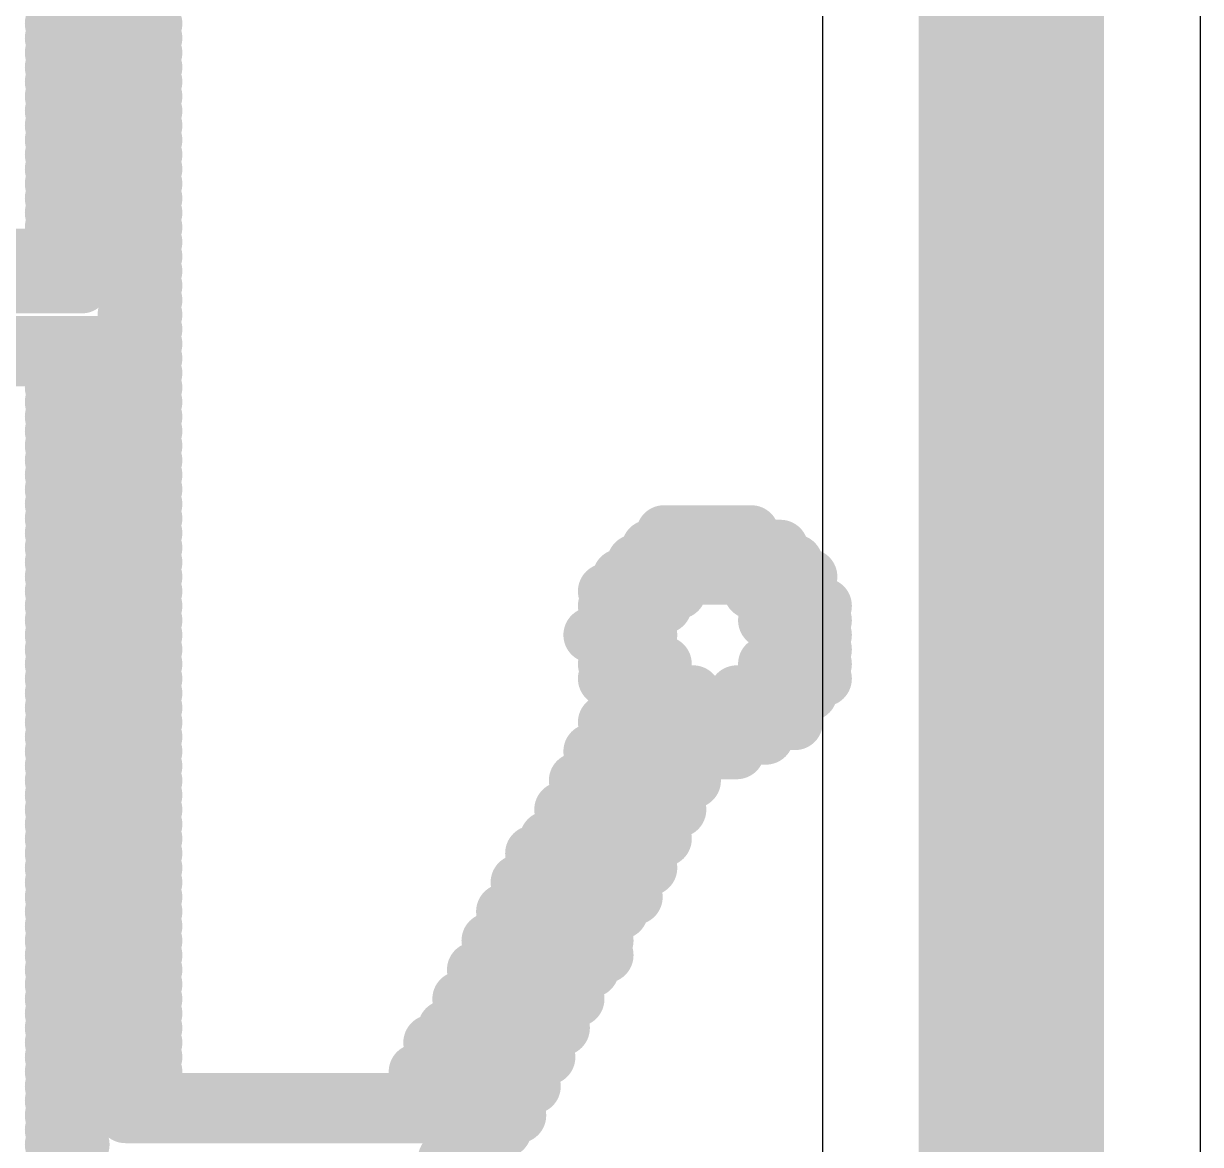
# Model space of a CAD drawing. Header units: inches. Extents: x -4.4 to 45.3, y -0.3 to 53.7.
# Drawn here: x 21.71 to 23.322, y 10.188 to 11.723 of the extents above; entities that cross this region are included whole.
import ezdxf

# ---------------------------------------------------------------- set-up
doc = ezdxf.new("R2010")
doc.units = ezdxf.units.IN
doc.layers.add('Bottom Overlay', color=54, linetype='Continuous')
doc.layers.add('Signal_2', color=76, linetype='Continuous')

msp = doc.modelspace()

# ---------------------------------------------------------------- linework, layer by layer
at = {"layer": 'Bottom Overlay', "const_width": 0.0762}
for points in [[(21.7498, 11.7429), (21.8096, 11.7429)], [(21.8495, 11.7429), (21.8893, 11.7429)], [(21.7498, 11.7229), (21.8096, 11.7229)], [(21.8495, 11.7229), (21.8893, 11.7229)], [(21.7498, 11.703), (21.8096, 11.703)], [(21.8495, 11.703), (21.8893, 11.703)], [(21.7498, 11.683), (21.8096, 11.683)], [(21.8495, 11.683), (21.8893, 11.683)], [(21.7498, 11.6631), (21.8096, 11.6631)], [(21.8495, 11.6631), (21.8893, 11.6631)], [(21.7498, 11.6432), (21.8096, 11.6432)], [(21.8495, 11.6432), (21.8893, 11.6432)], [(21.7498, 11.6232), (21.8096, 11.6232)], [(21.8495, 11.6232), (21.8893, 11.6232)], [(21.7498, 11.6033), (21.8096, 11.6033)], [(21.8495, 11.6033), (21.8893, 11.6033)], [(21.7498, 11.5833), (21.8096, 11.5833)], [(21.8495, 11.5833), (21.8893, 11.5833)], [(21.7498, 11.5634), (21.8096, 11.5634)], [(21.8495, 11.5634), (21.8893, 11.5634)], [(21.7498, 11.5435), (21.8096, 11.5435)], [(21.8495, 11.5435), (21.8893, 11.5435)], [(21.7498, 11.5235), (21.8096, 11.5235)], [(21.8495, 11.5235), (21.8893, 11.5235)], [(21.7498, 11.5036), (21.8096, 11.5036)], [(21.8495, 11.5036), (21.8893, 11.5036)], [(21.7498, 11.4836), (21.8096, 11.4836)], [(21.8495, 11.4836), (21.8893, 11.4836)], [(21.7498, 11.4637), (21.8096, 11.4637)], [(21.8495, 11.4637), (21.8893, 11.4637)], [(21.7498, 11.4438), (21.8096, 11.4438)], [(21.8495, 11.4438), (21.8893, 11.4438)], [(21.7498, 11.4238), (21.8096, 11.4238)], [(21.8495, 11.4238), (21.8893, 11.4238)], [(20.4537, 11.4039), (21.8096, 11.4039)], [(21.8495, 11.4039), (21.8893, 11.4039)], [(20.4537, 11.3839), (21.8096, 11.3839)], [(21.8495, 11.3839), (21.8893, 11.3839)], [(20.4537, 11.364), (21.7896, 11.364)], [(21.8495, 11.364), (21.8893, 11.364)], [(21.8495, 11.3441), (21.8893, 11.3441)], [(21.8495, 11.3241), (21.8893, 11.3241)], [(21.8495, 11.3042), (21.8893, 11.3042)], [(20.4537, 11.2842), (21.8096, 11.2842)], [(21.8495, 11.2842), (21.8893, 11.2842)], [(20.4537, 11.2643), (21.8096, 11.2643)], [(21.8495, 11.2643), (21.8893, 11.2643)], [(21.7498, 11.2444), (21.8096, 11.2444)], [(21.8495, 11.2444), (21.8893, 11.2444)], [(21.7498, 11.2244), (21.8096, 11.2244)], [(21.8495, 11.2244), (21.8893, 11.2244)], [(21.7498, 11.2045), (21.8096, 11.2045)], [(21.8495, 11.2045), (21.8893, 11.2045)], [(21.7498, 11.1845), (21.8096, 11.1845)], [(21.8495, 11.1845), (21.8893, 11.1845)], [(21.7498, 11.1646), (21.8096, 11.1646)], [(21.8495, 11.1646), (21.8893, 11.1646)], [(21.7498, 11.1447), (21.8096, 11.1447)], [(21.8495, 11.1447), (21.8893, 11.1447)], [(21.7498, 11.1247), (21.8096, 11.1247)], [(21.8495, 11.1247), (21.8893, 11.1247)], [(21.7498, 11.1048), (21.8096, 11.1048)], [(21.8495, 11.1048), (21.8893, 11.1048)], [(21.7498, 11.0848), (21.8096, 11.0848)], [(21.8495, 11.0848), (21.8893, 11.0848)], [(21.7498, 11.0649), (21.8096, 11.0649)], [(21.8495, 11.0649), (21.8893, 11.0649)], [(21.7498, 11.045), (21.8096, 11.045)], [(21.8495, 11.045), (21.8893, 11.045)], [(21.7498, 11.025), (21.8096, 11.025)], [(21.8495, 11.025), (21.8893, 11.025)], [(22.5873, 11.025), (22.7069, 11.025)], [(21.7498, 11.0051), (21.8096, 11.0051)], [(21.8495, 11.0051), (21.8893, 11.0051)], [(22.5673, 11.0051), (22.7468, 11.0051)], [(21.7498, 10.9851), (21.8096, 10.9851)], [(21.8495, 10.9851), (21.8893, 10.9851)], [(22.5474, 10.9851), (22.7667, 10.9851)], [(21.7498, 10.9652), (21.8096, 10.9652)], [(21.8495, 10.9652), (21.8893, 10.9652)], [(22.5274, 10.9652), (22.7867, 10.9652)], [(21.7498, 10.9453), (21.8096, 10.9453)], [(21.8495, 10.9453), (21.8893, 10.9453)], [(22.5075, 10.9453), (22.6072, 10.9453)], [(22.7069, 10.9453), (22.7867, 10.9453)], [(21.7498, 10.9253), (21.8096, 10.9253)], [(21.8495, 10.9253), (21.8893, 10.9253)], [(22.5075, 10.9253), (22.5873, 10.9253)], [(22.7268, 10.9253), (22.8066, 10.9253)], [(21.7498, 10.9054), (21.7896, 10.9054)], [(21.8495, 10.9054), (21.8893, 10.9054)], [(22.5075, 10.9054), (22.5673, 10.9054)], [(22.7268, 10.9054), (22.8066, 10.9054)], [(21.7498, 10.8854), (21.7896, 10.8854)], [(21.8495, 10.8854), (21.8893, 10.8854)], [(22.4876, 10.8854), (22.5673, 10.8854)], [(22.7468, 10.8854), (22.8066, 10.8854)], [(21.7498, 10.8655), (21.7896, 10.8655)], [(21.8495, 10.8655), (21.8893, 10.8655)], [(22.5075, 10.8655), (22.5673, 10.8655)], [(22.7468, 10.8655), (22.8066, 10.8655)], [(21.7498, 10.8456), (21.7896, 10.8456)], [(21.8495, 10.8456), (21.8893, 10.8456)], [(22.5075, 10.8456), (22.5873, 10.8456)], [(22.7268, 10.8456), (22.8066, 10.8456)], [(21.7498, 10.8256), (21.7896, 10.8256)], [(21.8495, 10.8256), (21.8893, 10.8256)], [(22.5075, 10.8256), (22.5873, 10.8256)], [(22.7268, 10.8256), (22.8066, 10.8256)], [(21.7498, 10.8057), (21.7896, 10.8057)], [(21.8495, 10.8057), (21.8893, 10.8057)], [(22.5274, 10.8057), (22.6271, 10.8057)], [(22.687, 10.8057), (22.7867, 10.8057)], [(21.7498, 10.7857), (21.7896, 10.7857)], [(21.8495, 10.7857), (21.8893, 10.7857)], [(22.5274, 10.7857), (22.7667, 10.7857)], [(21.7498, 10.7658), (21.7896, 10.7658)], [(21.8495, 10.7658), (21.8893, 10.7658)], [(22.5075, 10.7658), (22.7667, 10.7658)], [(21.7498, 10.7459), (21.7896, 10.7459)], [(21.8495, 10.7459), (21.8893, 10.7459)], [(22.5075, 10.7459), (22.5673, 10.7459)], [(22.5873, 10.7459), (22.7268, 10.7459)], [(21.7498, 10.7259), (21.7896, 10.7259)], [(21.8495, 10.7259), (21.8893, 10.7259)], [(22.4876, 10.7259), (22.5474, 10.7259)], [(22.5873, 10.7259), (22.687, 10.7259)], [(21.7498, 10.706), (21.7896, 10.706)], [(21.8495, 10.706), (21.8893, 10.706)], [(22.4876, 10.706), (22.5274, 10.706)], [(22.5873, 10.706), (22.6271, 10.706)], [(21.7498, 10.686), (21.7896, 10.686)], [(21.8495, 10.686), (21.8893, 10.686)], [(22.4676, 10.686), (22.5274, 10.686)], [(22.5673, 10.686), (22.6271, 10.686)], [(21.7498, 10.6661), (21.7896, 10.6661)], [(21.8495, 10.6661), (21.8893, 10.6661)], [(22.4676, 10.6661), (22.5075, 10.6661)], [(22.5673, 10.6661), (22.6072, 10.6661)], [(21.7498, 10.6462), (21.7896, 10.6462)], [(21.8495, 10.6462), (21.8893, 10.6462)], [(22.4477, 10.6462), (22.5075, 10.6462)], [(22.5474, 10.6462), (22.6072, 10.6462)], [(21.7498, 10.6262), (21.7896, 10.6262)], [(21.8495, 10.6262), (21.8893, 10.6262)], [(22.4477, 10.6262), (22.4876, 10.6262)], [(22.5274, 10.6262), (22.5873, 10.6262)], [(21.7498, 10.6063), (21.7896, 10.6063)], [(21.8495, 10.6063), (21.8893, 10.6063)], [(22.4277, 10.6063), (22.4876, 10.6063)], [(22.5274, 10.6063), (22.5873, 10.6063)], [(21.7498, 10.5863), (21.7896, 10.5863)], [(21.8495, 10.5863), (21.8893, 10.5863)], [(22.4078, 10.5863), (22.4676, 10.5863)], [(22.5274, 10.5863), (22.5673, 10.5863)], [(21.7498, 10.5664), (21.7896, 10.5664)], [(21.8495, 10.5664), (21.8893, 10.5664)], [(22.4078, 10.5664), (22.4676, 10.5664)], [(22.5075, 10.5664), (22.5673, 10.5664)], [(21.7498, 10.5465), (21.7896, 10.5465)], [(21.8495, 10.5465), (21.8893, 10.5465)], [(22.3879, 10.5465), (22.4477, 10.5465)], [(22.4876, 10.5465), (22.5474, 10.5465)], [(21.7498, 10.5265), (21.7896, 10.5265)], [(21.8495, 10.5265), (21.8893, 10.5265)], [(22.3879, 10.5265), (22.4277, 10.5265)], [(22.4876, 10.5265), (22.5474, 10.5265)], [(21.7498, 10.5066), (21.7896, 10.5066)], [(21.8495, 10.5066), (21.8893, 10.5066)], [(22.3679, 10.5066), (22.4277, 10.5066)], [(22.4676, 10.5066), (22.5274, 10.5066)], [(21.7498, 10.4866), (21.7896, 10.4866)], [(21.8495, 10.4866), (21.8893, 10.4866)], [(22.3679, 10.4866), (22.4277, 10.4866)], [(22.4676, 10.4866), (22.5075, 10.4866)], [(21.7498, 10.4667), (21.7896, 10.4667)], [(21.8495, 10.4667), (21.8893, 10.4667)], [(22.348, 10.4667), (22.4078, 10.4667)], [(22.4477, 10.4667), (22.5075, 10.4667)], [(21.7498, 10.4468), (21.7896, 10.4468)], [(21.8495, 10.4468), (21.8893, 10.4468)], [(22.348, 10.4468), (22.3879, 10.4468)], [(22.4477, 10.4468), (22.5075, 10.4468)], [(21.7498, 10.4268), (21.7896, 10.4268)], [(21.8495, 10.4268), (21.8893, 10.4268)], [(22.328, 10.4268), (22.3879, 10.4268)], [(22.4277, 10.4268), (22.4876, 10.4268)], [(21.7498, 10.4069), (21.7896, 10.4069)], [(21.8495, 10.4069), (21.8893, 10.4069)], [(22.328, 10.4069), (22.3679, 10.4069)], [(22.4277, 10.4069), (22.4676, 10.4069)], [(21.7498, 10.3869), (21.7896, 10.3869)], [(21.8495, 10.3869), (21.8893, 10.3869)], [(22.3081, 10.3869), (22.3679, 10.3869)], [(22.4078, 10.3869), (22.4676, 10.3869)], [(21.7498, 10.367), (21.7896, 10.367)], [(21.8495, 10.367), (21.8893, 10.367)], [(22.3081, 10.367), (22.348, 10.367)], [(22.4078, 10.367), (22.4477, 10.367)], [(21.7498, 10.3471), (21.7896, 10.3471)], [(21.8495, 10.3471), (21.8893, 10.3471)], [(22.2882, 10.3471), (22.348, 10.3471)], [(22.3879, 10.3471), (22.4477, 10.3471)], [(21.7498, 10.3271), (21.7896, 10.3271)], [(21.8495, 10.3271), (21.8893, 10.3271)], [(22.2682, 10.3271), (22.328, 10.3271)], [(22.3879, 10.3271), (22.4277, 10.3271)], [(21.7498, 10.3072), (21.7896, 10.3072)], [(21.8495, 10.3072), (21.8893, 10.3072)], [(22.2682, 10.3072), (22.328, 10.3072)], [(22.3679, 10.3072), (22.4277, 10.3072)], [(21.7498, 10.2872), (21.7896, 10.2872)], [(21.8495, 10.2872), (21.8893, 10.2872)], [(22.2483, 10.2872), (22.3081, 10.2872)], [(22.348, 10.2872), (22.4078, 10.2872)], [(21.7498, 10.2673), (21.7896, 10.2673)], [(21.8495, 10.2673), (21.8893, 10.2673)], [(22.2483, 10.2673), (22.3081, 10.2673)], [(22.348, 10.2673), (22.4078, 10.2673)], [(21.7498, 10.2474), (21.7896, 10.2474)], [(21.8495, 10.2474), (22.2882, 10.2474)], [(22.328, 10.2474), (22.3879, 10.2474)], [(21.7498, 10.2274), (21.7896, 10.2274)], [(21.8495, 10.2274), (22.2682, 10.2274)], [(22.328, 10.2274), (22.3879, 10.2274)], [(21.7498, 10.2075), (21.7896, 10.2075)], [(22.3081, 10.2075), (22.3679, 10.2075)], [(21.7498, 10.1875), (21.7896, 10.1875)], [(22.3081, 10.1875), (22.348, 10.1875)], [(21.7498, 10.1676), (21.7896, 10.1676)], [(22.2882, 10.1676), (22.348, 10.1676)]]:
    msp.add_lwpolyline(points, dxfattribs=at)
at = {"layer": 'Bottom Overlay', "const_width": 0.0381}
for points in [[(21.7307, 11.7429, 1), (21.7688, 11.7429, 1)], [(21.7905, 11.7429, 1), (21.8286, 11.7429, 1)], [(21.8304, 11.7429, 1), (21.8685, 11.7429, 1)], [(21.8703, 11.7429, 1), (21.9084, 11.7429, 1)], [(21.7307, 11.7229, 1), (21.7688, 11.7229, 1)], [(21.7905, 11.7229, 1), (21.8286, 11.7229, 1)], [(21.8304, 11.7229, 1), (21.8685, 11.7229, 1)], [(21.8703, 11.7229, 1), (21.9084, 11.7229, 1)], [(21.7307, 11.703, 1), (21.7688, 11.703, 1)], [(21.7905, 11.703, 1), (21.8286, 11.703, 1)], [(21.8304, 11.703, 1), (21.8685, 11.703, 1)], [(21.8703, 11.703, 1), (21.9084, 11.703, 1)], [(21.7307, 11.683, 1), (21.7688, 11.683, 1)], [(21.7905, 11.683, 1), (21.8286, 11.683, 1)], [(21.8304, 11.683, 1), (21.8685, 11.683, 1)], [(21.8703, 11.683, 1), (21.9084, 11.683, 1)], [(21.7307, 11.6631, 1), (21.7688, 11.6631, 1)], [(21.7905, 11.6631, 1), (21.8286, 11.6631, 1)], [(21.8304, 11.6631, 1), (21.8685, 11.6631, 1)], [(21.8703, 11.6631, 1), (21.9084, 11.6631, 1)], [(21.7307, 11.6432, 1), (21.7688, 11.6432, 1)], [(21.7905, 11.6432, 1), (21.8286, 11.6432, 1)], [(21.8304, 11.6432, 1), (21.8685, 11.6432, 1)], [(21.8703, 11.6432, 1), (21.9084, 11.6432, 1)], [(21.7307, 11.6232, 1), (21.7688, 11.6232, 1)], [(21.7905, 11.6232, 1), (21.8286, 11.6232, 1)], [(21.8304, 11.6232, 1), (21.8685, 11.6232, 1)], [(21.8703, 11.6232, 1), (21.9084, 11.6232, 1)], [(21.7307, 11.6033, 1), (21.7688, 11.6033, 1)], [(21.7905, 11.6033, 1), (21.8286, 11.6033, 1)], [(21.8304, 11.6033, 1), (21.8685, 11.6033, 1)], [(21.8703, 11.6033, 1), (21.9084, 11.6033, 1)], [(21.7307, 11.5833, 1), (21.7688, 11.5833, 1)], [(21.7905, 11.5833, 1), (21.8286, 11.5833, 1)], [(21.8304, 11.5833, 1), (21.8685, 11.5833, 1)], [(21.8703, 11.5833, 1), (21.9084, 11.5833, 1)], [(21.7307, 11.5634, 1), (21.7688, 11.5634, 1)], [(21.7905, 11.5634, 1), (21.8286, 11.5634, 1)], [(21.8304, 11.5634, 1), (21.8685, 11.5634, 1)], [(21.8703, 11.5634, 1), (21.9084, 11.5634, 1)], [(21.7307, 11.5435, 1), (21.7688, 11.5435, 1)], [(21.7905, 11.5435, 1), (21.8286, 11.5435, 1)], [(21.8304, 11.5435, 1), (21.8685, 11.5435, 1)], [(21.8703, 11.5435, 1), (21.9084, 11.5435, 1)], [(21.7307, 11.5235, 1), (21.7688, 11.5235, 1)], [(21.7905, 11.5235, 1), (21.8286, 11.5235, 1)], [(21.8304, 11.5235, 1), (21.8685, 11.5235, 1)], [(21.8703, 11.5235, 1), (21.9084, 11.5235, 1)], [(21.7307, 11.5036, 1), (21.7688, 11.5036, 1)], [(21.7905, 11.5036, 1), (21.8286, 11.5036, 1)], [(21.8304, 11.5036, 1), (21.8685, 11.5036, 1)], [(21.8703, 11.5036, 1), (21.9084, 11.5036, 1)], [(21.7307, 11.4836, 1), (21.7688, 11.4836, 1)], [(21.7905, 11.4836, 1), (21.8286, 11.4836, 1)], [(21.8304, 11.4836, 1), (21.8685, 11.4836, 1)], [(21.8703, 11.4836, 1), (21.9084, 11.4836, 1)], [(21.7307, 11.4637, 1), (21.7688, 11.4637, 1)], [(21.7905, 11.4637, 1), (21.8286, 11.4637, 1)], [(21.8304, 11.4637, 1), (21.8685, 11.4637, 1)], [(21.8703, 11.4637, 1), (21.9084, 11.4637, 1)], [(21.7307, 11.4438, 1), (21.7688, 11.4438, 1)], [(21.7905, 11.4438, 1), (21.8286, 11.4438, 1)], [(21.8304, 11.4438, 1), (21.8685, 11.4438, 1)], [(21.8703, 11.4438, 1), (21.9084, 11.4438, 1)], [(21.7307, 11.4238, 1), (21.7688, 11.4238, 1)], [(21.7905, 11.4238, 1), (21.8286, 11.4238, 1)], [(21.8304, 11.4238, 1), (21.8685, 11.4238, 1)], [(21.8703, 11.4238, 1), (21.9084, 11.4238, 1)], [(21.7905, 11.4039, 1), (21.8286, 11.4039, 1)], [(21.8304, 11.4039, 1), (21.8685, 11.4039, 1)], [(21.8703, 11.4039, 1), (21.9084, 11.4039, 1)], [(21.7905, 11.3839, 1), (21.8286, 11.3839, 1)], [(21.8304, 11.3839, 1), (21.8685, 11.3839, 1)], [(21.8703, 11.3839, 1), (21.9084, 11.3839, 1)], [(21.7706, 11.364, 1), (21.8087, 11.364, 1)], [(21.8304, 11.364, 1), (21.8685, 11.364, 1)], [(21.8703, 11.364, 1), (21.9084, 11.364, 1)], [(21.8304, 11.3441, 1), (21.8685, 11.3441, 1)], [(21.8703, 11.3441, 1), (21.9084, 11.3441, 1)], [(21.8304, 11.3241, 1), (21.8685, 11.3241, 1)], [(21.8703, 11.3241, 1), (21.9084, 11.3241, 1)], [(21.8304, 11.3042, 1), (21.8685, 11.3042, 1)], [(21.8703, 11.3042, 1), (21.9084, 11.3042, 1)], [(21.7905, 11.2842, 1), (21.8286, 11.2842, 1)], [(21.8304, 11.2842, 1), (21.8685, 11.2842, 1)], [(21.8703, 11.2842, 1), (21.9084, 11.2842, 1)], [(21.7905, 11.2643, 1), (21.8286, 11.2643, 1)], [(21.8304, 11.2643, 1), (21.8685, 11.2643, 1)], [(21.8703, 11.2643, 1), (21.9084, 11.2643, 1)], [(21.7307, 11.2444, 1), (21.7688, 11.2444, 1)], [(21.7905, 11.2444, 1), (21.8286, 11.2444, 1)], [(21.8304, 11.2444, 1), (21.8685, 11.2444, 1)], [(21.8703, 11.2444, 1), (21.9084, 11.2444, 1)], [(21.7307, 11.2244, 1), (21.7688, 11.2244, 1)], [(21.7905, 11.2244, 1), (21.8286, 11.2244, 1)], [(21.8304, 11.2244, 1), (21.8685, 11.2244, 1)], [(21.8703, 11.2244, 1), (21.9084, 11.2244, 1)], [(21.7307, 11.2045, 1), (21.7688, 11.2045, 1)], [(21.7905, 11.2045, 1), (21.8286, 11.2045, 1)], [(21.8304, 11.2045, 1), (21.8685, 11.2045, 1)], [(21.8703, 11.2045, 1), (21.9084, 11.2045, 1)], [(21.7307, 11.1845, 1), (21.7688, 11.1845, 1)], [(21.7905, 11.1845, 1), (21.8286, 11.1845, 1)], [(21.8304, 11.1845, 1), (21.8685, 11.1845, 1)], [(21.8703, 11.1845, 1), (21.9084, 11.1845, 1)], [(21.7307, 11.1646, 1), (21.7688, 11.1646, 1)], [(21.7905, 11.1646, 1), (21.8286, 11.1646, 1)], [(21.8304, 11.1646, 1), (21.8685, 11.1646, 1)], [(21.8703, 11.1646, 1), (21.9084, 11.1646, 1)], [(21.7307, 11.1447, 1), (21.7688, 11.1447, 1)], [(21.7905, 11.1447, 1), (21.8286, 11.1447, 1)], [(21.8304, 11.1447, 1), (21.8685, 11.1447, 1)], [(21.8703, 11.1447, 1), (21.9084, 11.1447, 1)], [(21.7307, 11.1247, 1), (21.7688, 11.1247, 1)], [(21.7905, 11.1247, 1), (21.8286, 11.1247, 1)], [(21.8304, 11.1247, 1), (21.8685, 11.1247, 1)], [(21.8703, 11.1247, 1), (21.9084, 11.1247, 1)], [(21.7307, 11.1048, 1), (21.7688, 11.1048, 1)], [(21.7905, 11.1048, 1), (21.8286, 11.1048, 1)], [(21.8304, 11.1048, 1), (21.8685, 11.1048, 1)], [(21.8703, 11.1048, 1), (21.9084, 11.1048, 1)], [(21.7307, 11.0848, 1), (21.7688, 11.0848, 1)], [(21.7905, 11.0848, 1), (21.8286, 11.0848, 1)], [(21.8304, 11.0848, 1), (21.8685, 11.0848, 1)], [(21.8703, 11.0848, 1), (21.9084, 11.0848, 1)], [(21.7307, 11.0649, 1), (21.7688, 11.0649, 1)], [(21.7905, 11.0649, 1), (21.8286, 11.0649, 1)], [(21.8304, 11.0649, 1), (21.8685, 11.0649, 1)], [(21.8703, 11.0649, 1), (21.9084, 11.0649, 1)], [(21.7307, 11.045, 1), (21.7688, 11.045, 1)], [(21.7905, 11.045, 1), (21.8286, 11.045, 1)], [(21.8304, 11.045, 1), (21.8685, 11.045, 1)], [(21.8703, 11.045, 1), (21.9084, 11.045, 1)], [(21.7307, 11.025, 1), (21.7688, 11.025, 1)], [(21.7905, 11.025, 1), (21.8286, 11.025, 1)], [(21.8304, 11.025, 1), (21.8685, 11.025, 1)], [(21.8703, 11.025, 1), (21.9084, 11.025, 1)], [(22.5682, 11.025, 1), (22.6063, 11.025, 1)], [(22.6878, 11.025, 1), (22.7259, 11.025, 1)], [(21.7307, 11.0051, 1), (21.7688, 11.0051, 1)], [(21.7905, 11.0051, 1), (21.8286, 11.0051, 1)], [(21.8304, 11.0051, 1), (21.8685, 11.0051, 1)], [(21.8703, 11.0051, 1), (21.9084, 11.0051, 1)], [(22.5483, 11.0051, 1), (22.5864, 11.0051, 1)], [(22.7277, 11.0051, 1), (22.7658, 11.0051, 1)], [(21.7307, 10.9851, 1), (21.7688, 10.9851, 1)], [(21.7905, 10.9851, 1), (21.8286, 10.9851, 1)], [(21.8304, 10.9851, 1), (21.8685, 10.9851, 1)], [(21.8703, 10.9851, 1), (21.9084, 10.9851, 1)], [(22.5283, 10.9851, 1), (22.5664, 10.9851, 1)], [(22.7477, 10.9851, 1), (22.7858, 10.9851, 1)], [(21.7307, 10.9652, 1), (21.7688, 10.9652, 1)], [(21.7905, 10.9652, 1), (21.8286, 10.9652, 1)], [(21.8304, 10.9652, 1), (21.8685, 10.9652, 1)], [(21.8703, 10.9652, 1), (21.9084, 10.9652, 1)], [(22.5084, 10.9652, 1), (22.5465, 10.9652, 1)], [(22.7676, 10.9652, 1), (22.8057, 10.9652, 1)], [(21.7307, 10.9453, 1), (21.7688, 10.9453, 1)], [(21.7905, 10.9453, 1), (21.8286, 10.9453, 1)], [(21.8304, 10.9453, 1), (21.8685, 10.9453, 1)], [(21.8703, 10.9453, 1), (21.9084, 10.9453, 1)], [(22.4884, 10.9453, 1), (22.5265, 10.9453, 1)], [(22.5881, 10.9453, 1), (22.6262, 10.9453, 1)], [(22.6878, 10.9453, 1), (22.7259, 10.9453, 1)], [(22.7676, 10.9453, 1), (22.8057, 10.9453, 1)], [(21.7307, 10.9253, 1), (21.7688, 10.9253, 1)], [(21.7905, 10.9253, 1), (21.8286, 10.9253, 1)], [(21.8304, 10.9253, 1), (21.8685, 10.9253, 1)], [(21.8703, 10.9253, 1), (21.9084, 10.9253, 1)], [(22.4884, 10.9253, 1), (22.5265, 10.9253, 1)], [(22.5682, 10.9253, 1), (22.6063, 10.9253, 1)], [(22.7078, 10.9253, 1), (22.7459, 10.9253, 1)], [(22.7875, 10.9253, 1), (22.8256, 10.9253, 1)], [(21.7307, 10.9054, 1), (21.7688, 10.9054, 1)], [(21.7706, 10.9054, 1), (21.8087, 10.9054, 1)], [(21.8304, 10.9054, 1), (21.8685, 10.9054, 1)], [(21.8703, 10.9054, 1), (21.9084, 10.9054, 1)], [(22.4884, 10.9054, 1), (22.5265, 10.9054, 1)], [(22.5483, 10.9054, 1), (22.5864, 10.9054, 1)], [(22.7078, 10.9054, 1), (22.7459, 10.9054, 1)], [(22.7875, 10.9054, 1), (22.8256, 10.9054, 1)], [(21.7307, 10.8854, 1), (21.7688, 10.8854, 1)], [(21.7706, 10.8854, 1), (21.8087, 10.8854, 1)], [(21.8304, 10.8854, 1), (21.8685, 10.8854, 1)], [(21.8703, 10.8854, 1), (21.9084, 10.8854, 1)], [(22.4685, 10.8854, 1), (22.5066, 10.8854, 1)], [(22.5483, 10.8854, 1), (22.5864, 10.8854, 1)], [(22.7277, 10.8854, 1), (22.7658, 10.8854, 1)], [(22.7875, 10.8854, 1), (22.8256, 10.8854, 1)], [(21.7307, 10.8655, 1), (21.7688, 10.8655, 1)], [(21.7706, 10.8655, 1), (21.8087, 10.8655, 1)], [(21.8304, 10.8655, 1), (21.8685, 10.8655, 1)], [(21.8703, 10.8655, 1), (21.9084, 10.8655, 1)], [(22.4884, 10.8655, 1), (22.5265, 10.8655, 1)], [(22.5483, 10.8655, 1), (22.5864, 10.8655, 1)], [(22.7277, 10.8655, 1), (22.7658, 10.8655, 1)], [(22.7875, 10.8655, 1), (22.8256, 10.8655, 1)], [(21.7307, 10.8456, 1), (21.7688, 10.8456, 1)], [(21.7706, 10.8456, 1), (21.8087, 10.8456, 1)], [(21.8304, 10.8456, 1), (21.8685, 10.8456, 1)], [(21.8703, 10.8456, 1), (21.9084, 10.8456, 1)], [(22.4884, 10.8456, 1), (22.5265, 10.8456, 1)], [(22.5682, 10.8456, 1), (22.6063, 10.8456, 1)], [(22.7078, 10.8456, 1), (22.7459, 10.8456, 1)], [(22.7875, 10.8456, 1), (22.8256, 10.8456, 1)], [(21.7307, 10.8256, 1), (21.7688, 10.8256, 1)], [(21.7706, 10.8256, 1), (21.8087, 10.8256, 1)], [(21.8304, 10.8256, 1), (21.8685, 10.8256, 1)], [(21.8703, 10.8256, 1), (21.9084, 10.8256, 1)], [(22.4884, 10.8256, 1), (22.5265, 10.8256, 1)], [(22.5682, 10.8256, 1), (22.6063, 10.8256, 1)], [(22.7078, 10.8256, 1), (22.7459, 10.8256, 1)], [(22.7875, 10.8256, 1), (22.8256, 10.8256, 1)], [(21.7307, 10.8057, 1), (21.7688, 10.8057, 1)], [(21.7706, 10.8057, 1), (21.8087, 10.8057, 1)], [(21.8304, 10.8057, 1), (21.8685, 10.8057, 1)], [(21.8703, 10.8057, 1), (21.9084, 10.8057, 1)], [(22.5084, 10.8057, 1), (22.5465, 10.8057, 1)], [(22.6081, 10.8057, 1), (22.6462, 10.8057, 1)], [(22.6679, 10.8057, 1), (22.706, 10.8057, 1)], [(22.7676, 10.8057, 1), (22.8057, 10.8057, 1)], [(21.7307, 10.7857, 1), (21.7688, 10.7857, 1)], [(21.7706, 10.7857, 1), (21.8087, 10.7857, 1)], [(21.8304, 10.7857, 1), (21.8685, 10.7857, 1)], [(21.8703, 10.7857, 1), (21.9084, 10.7857, 1)], [(22.5084, 10.7857, 1), (22.5465, 10.7857, 1)], [(22.7477, 10.7857, 1), (22.7858, 10.7857, 1)], [(21.7307, 10.7658, 1), (21.7688, 10.7658, 1)], [(21.7706, 10.7658, 1), (21.8087, 10.7658, 1)], [(21.8304, 10.7658, 1), (21.8685, 10.7658, 1)], [(21.8703, 10.7658, 1), (21.9084, 10.7658, 1)], [(22.4884, 10.7658, 1), (22.5265, 10.7658, 1)], [(22.7477, 10.7658, 1), (22.7858, 10.7658, 1)], [(21.7307, 10.7459, 1), (21.7688, 10.7459, 1)], [(21.7706, 10.7459, 1), (21.8087, 10.7459, 1)], [(21.8304, 10.7459, 1), (21.8685, 10.7459, 1)], [(21.8703, 10.7459, 1), (21.9084, 10.7459, 1)], [(22.4884, 10.7459, 1), (22.5265, 10.7459, 1)], [(22.5483, 10.7459, 1), (22.5864, 10.7459, 1)], [(22.5682, 10.7459, 1), (22.6063, 10.7459, 1)], [(22.7078, 10.7459, 1), (22.7459, 10.7459, 1)], [(21.7307, 10.7259, 1), (21.7688, 10.7259, 1)], [(21.7706, 10.7259, 1), (21.8087, 10.7259, 1)], [(21.8304, 10.7259, 1), (21.8685, 10.7259, 1)], [(21.8703, 10.7259, 1), (21.9084, 10.7259, 1)], [(22.4685, 10.7259, 1), (22.5066, 10.7259, 1)], [(22.5283, 10.7259, 1), (22.5664, 10.7259, 1)], [(22.5682, 10.7259, 1), (22.6063, 10.7259, 1)], [(22.6679, 10.7259, 1), (22.706, 10.7259, 1)], [(21.7307, 10.706, 1), (21.7688, 10.706, 1)], [(21.7706, 10.706, 1), (21.8087, 10.706, 1)], [(21.8304, 10.706, 1), (21.8685, 10.706, 1)], [(21.8703, 10.706, 1), (21.9084, 10.706, 1)], [(22.4685, 10.706, 1), (22.5066, 10.706, 1)], [(22.5084, 10.706, 1), (22.5465, 10.706, 1)], [(22.5682, 10.706, 1), (22.6063, 10.706, 1)], [(22.6081, 10.706, 1), (22.6462, 10.706, 1)], [(21.7307, 10.686, 1), (21.7688, 10.686, 1)], [(21.7706, 10.686, 1), (21.8087, 10.686, 1)], [(21.8304, 10.686, 1), (21.8685, 10.686, 1)], [(21.8703, 10.686, 1), (21.9084, 10.686, 1)], [(22.4486, 10.686, 1), (22.4867, 10.686, 1)], [(22.5084, 10.686, 1), (22.5465, 10.686, 1)], [(22.5483, 10.686, 1), (22.5864, 10.686, 1)], [(22.6081, 10.686, 1), (22.6462, 10.686, 1)], [(21.7307, 10.6661, 1), (21.7688, 10.6661, 1)], [(21.7706, 10.6661, 1), (21.8087, 10.6661, 1)], [(21.8304, 10.6661, 1), (21.8685, 10.6661, 1)], [(21.8703, 10.6661, 1), (21.9084, 10.6661, 1)], [(22.4486, 10.6661, 1), (22.4867, 10.6661, 1)], [(22.4884, 10.6661, 1), (22.5265, 10.6661, 1)], [(22.5483, 10.6661, 1), (22.5864, 10.6661, 1)], [(22.5881, 10.6661, 1), (22.6262, 10.6661, 1)], [(21.7307, 10.6462, 1), (21.7688, 10.6462, 1)], [(21.7706, 10.6462, 1), (21.8087, 10.6462, 1)], [(21.8304, 10.6462, 1), (21.8685, 10.6462, 1)], [(21.8703, 10.6462, 1), (21.9084, 10.6462, 1)], [(22.4286, 10.6462, 1), (22.4667, 10.6462, 1)], [(22.4884, 10.6462, 1), (22.5265, 10.6462, 1)], [(22.5283, 10.6462, 1), (22.5664, 10.6462, 1)], [(22.5881, 10.6462, 1), (22.6262, 10.6462, 1)], [(21.7307, 10.6262, 1), (21.7688, 10.6262, 1)], [(21.7706, 10.6262, 1), (21.8087, 10.6262, 1)], [(21.8304, 10.6262, 1), (21.8685, 10.6262, 1)], [(21.8703, 10.6262, 1), (21.9084, 10.6262, 1)], [(22.4286, 10.6262, 1), (22.4667, 10.6262, 1)], [(22.4685, 10.6262, 1), (22.5066, 10.6262, 1)], [(22.5084, 10.6262, 1), (22.5465, 10.6262, 1)], [(22.5682, 10.6262, 1), (22.6063, 10.6262, 1)], [(21.7307, 10.6063, 1), (21.7688, 10.6063, 1)], [(21.7706, 10.6063, 1), (21.8087, 10.6063, 1)], [(21.8304, 10.6063, 1), (21.8685, 10.6063, 1)], [(21.8703, 10.6063, 1), (21.9084, 10.6063, 1)], [(22.4087, 10.6063, 1), (22.4468, 10.6063, 1)], [(22.4685, 10.6063, 1), (22.5066, 10.6063, 1)], [(22.5084, 10.6063, 1), (22.5465, 10.6063, 1)], [(22.5682, 10.6063, 1), (22.6063, 10.6063, 1)], [(21.7307, 10.5863, 1), (21.7688, 10.5863, 1)], [(21.7706, 10.5863, 1), (21.8087, 10.5863, 1)], [(21.8304, 10.5863, 1), (21.8685, 10.5863, 1)], [(21.8703, 10.5863, 1), (21.9084, 10.5863, 1)], [(22.3887, 10.5863, 1), (22.4268, 10.5863, 1)], [(22.4486, 10.5863, 1), (22.4867, 10.5863, 1)], [(22.5084, 10.5863, 1), (22.5465, 10.5863, 1)], [(22.5483, 10.5863, 1), (22.5864, 10.5863, 1)], [(21.7307, 10.5664, 1), (21.7688, 10.5664, 1)], [(21.7706, 10.5664, 1), (21.8087, 10.5664, 1)], [(21.8304, 10.5664, 1), (21.8685, 10.5664, 1)], [(21.8703, 10.5664, 1), (21.9084, 10.5664, 1)], [(22.3887, 10.5664, 1), (22.4268, 10.5664, 1)], [(22.4486, 10.5664, 1), (22.4867, 10.5664, 1)], [(22.4884, 10.5664, 1), (22.5265, 10.5664, 1)], [(22.5483, 10.5664, 1), (22.5864, 10.5664, 1)], [(21.7307, 10.5465, 1), (21.7688, 10.5465, 1)], [(21.7706, 10.5465, 1), (21.8087, 10.5465, 1)], [(21.8304, 10.5465, 1), (21.8685, 10.5465, 1)], [(21.8703, 10.5465, 1), (21.9084, 10.5465, 1)], [(22.3688, 10.5465, 1), (22.4069, 10.5465, 1)], [(22.4286, 10.5465, 1), (22.4667, 10.5465, 1)], [(22.4685, 10.5465, 1), (22.5066, 10.5465, 1)], [(22.5283, 10.5465, 1), (22.5664, 10.5465, 1)], [(21.7307, 10.5265, 1), (21.7688, 10.5265, 1)], [(21.7706, 10.5265, 1), (21.8087, 10.5265, 1)], [(21.8304, 10.5265, 1), (21.8685, 10.5265, 1)], [(21.8703, 10.5265, 1), (21.9084, 10.5265, 1)], [(22.3688, 10.5265, 1), (22.4069, 10.5265, 1)], [(22.4087, 10.5265, 1), (22.4468, 10.5265, 1)], [(22.4685, 10.5265, 1), (22.5066, 10.5265, 1)], [(22.5283, 10.5265, 1), (22.5664, 10.5265, 1)], [(21.7307, 10.5066, 1), (21.7688, 10.5066, 1)], [(21.7706, 10.5066, 1), (21.8087, 10.5066, 1)], [(21.8304, 10.5066, 1), (21.8685, 10.5066, 1)], [(21.8703, 10.5066, 1), (21.9084, 10.5066, 1)], [(22.3489, 10.5066, 1), (22.387, 10.5066, 1)], [(22.4087, 10.5066, 1), (22.4468, 10.5066, 1)], [(22.4486, 10.5066, 1), (22.4867, 10.5066, 1)], [(22.5084, 10.5066, 1), (22.5465, 10.5066, 1)], [(21.7307, 10.4866, 1), (21.7688, 10.4866, 1)], [(21.7706, 10.4866, 1), (21.8087, 10.4866, 1)], [(21.8304, 10.4866, 1), (21.8685, 10.4866, 1)], [(21.8703, 10.4866, 1), (21.9084, 10.4866, 1)], [(22.3489, 10.4866, 1), (22.387, 10.4866, 1)], [(22.4087, 10.4866, 1), (22.4468, 10.4866, 1)], [(22.4486, 10.4866, 1), (22.4867, 10.4866, 1)], [(22.4884, 10.4866, 1), (22.5265, 10.4866, 1)], [(21.7307, 10.4667, 1), (21.7688, 10.4667, 1)], [(21.7706, 10.4667, 1), (21.8087, 10.4667, 1)], [(21.8304, 10.4667, 1), (21.8685, 10.4667, 1)], [(21.8703, 10.4667, 1), (21.9084, 10.4667, 1)], [(22.3289, 10.4667, 1), (22.367, 10.4667, 1)], [(22.3887, 10.4667, 1), (22.4268, 10.4667, 1)], [(22.4286, 10.4667, 1), (22.4667, 10.4667, 1)], [(22.4884, 10.4667, 1), (22.5265, 10.4667, 1)], [(21.7307, 10.4468, 1), (21.7688, 10.4468, 1)], [(21.7706, 10.4468, 1), (21.8087, 10.4468, 1)], [(21.8304, 10.4468, 1), (21.8685, 10.4468, 1)], [(21.8703, 10.4468, 1), (21.9084, 10.4468, 1)], [(22.3289, 10.4468, 1), (22.367, 10.4468, 1)], [(22.3688, 10.4468, 1), (22.4069, 10.4468, 1)], [(22.4286, 10.4468, 1), (22.4667, 10.4468, 1)], [(22.4884, 10.4468, 1), (22.5265, 10.4468, 1)], [(21.7307, 10.4268, 1), (21.7688, 10.4268, 1)], [(21.7706, 10.4268, 1), (21.8087, 10.4268, 1)], [(21.8304, 10.4268, 1), (21.8685, 10.4268, 1)], [(21.8703, 10.4268, 1), (21.9084, 10.4268, 1)], [(22.309, 10.4268, 1), (22.3471, 10.4268, 1)], [(22.3688, 10.4268, 1), (22.4069, 10.4268, 1)], [(22.4087, 10.4268, 1), (22.4468, 10.4268, 1)], [(22.4685, 10.4268, 1), (22.5066, 10.4268, 1)], [(21.7307, 10.4069, 1), (21.7688, 10.4069, 1)], [(21.7706, 10.4069, 1), (21.8087, 10.4069, 1)], [(21.8304, 10.4069, 1), (21.8685, 10.4069, 1)], [(21.8703, 10.4069, 1), (21.9084, 10.4069, 1)], [(22.309, 10.4069, 1), (22.3471, 10.4069, 1)], [(22.3489, 10.4069, 1), (22.387, 10.4069, 1)], [(22.4087, 10.4069, 1), (22.4468, 10.4069, 1)], [(22.4486, 10.4069, 1), (22.4867, 10.4069, 1)], [(21.7307, 10.3869, 1), (21.7688, 10.3869, 1)], [(21.7706, 10.3869, 1), (21.8087, 10.3869, 1)], [(21.8304, 10.3869, 1), (21.8685, 10.3869, 1)], [(21.8703, 10.3869, 1), (21.9084, 10.3869, 1)], [(22.289, 10.3869, 1), (22.3271, 10.3869, 1)], [(22.3489, 10.3869, 1), (22.387, 10.3869, 1)], [(22.3887, 10.3869, 1), (22.4268, 10.3869, 1)], [(22.4486, 10.3869, 1), (22.4867, 10.3869, 1)], [(21.7307, 10.367, 1), (21.7688, 10.367, 1)], [(21.7706, 10.367, 1), (21.8087, 10.367, 1)], [(21.8304, 10.367, 1), (21.8685, 10.367, 1)], [(21.8703, 10.367, 1), (21.9084, 10.367, 1)], [(22.289, 10.367, 1), (22.3271, 10.367, 1)], [(22.3289, 10.367, 1), (22.367, 10.367, 1)], [(22.3887, 10.367, 1), (22.4268, 10.367, 1)], [(22.4286, 10.367, 1), (22.4667, 10.367, 1)], [(21.7307, 10.3471, 1), (21.7688, 10.3471, 1)], [(21.7706, 10.3471, 1), (21.8087, 10.3471, 1)], [(21.8304, 10.3471, 1), (21.8685, 10.3471, 1)], [(21.8703, 10.3471, 1), (21.9084, 10.3471, 1)], [(22.2691, 10.3471, 1), (22.3072, 10.3471, 1)], [(22.3289, 10.3471, 1), (22.367, 10.3471, 1)], [(22.3688, 10.3471, 1), (22.4069, 10.3471, 1)], [(22.4286, 10.3471, 1), (22.4667, 10.3471, 1)], [(21.7307, 10.3271, 1), (21.7688, 10.3271, 1)], [(21.7706, 10.3271, 1), (21.8087, 10.3271, 1)], [(21.8304, 10.3271, 1), (21.8685, 10.3271, 1)], [(21.8703, 10.3271, 1), (21.9084, 10.3271, 1)], [(22.2492, 10.3271, 1), (22.2873, 10.3271, 1)], [(22.309, 10.3271, 1), (22.3471, 10.3271, 1)], [(22.3688, 10.3271, 1), (22.4069, 10.3271, 1)], [(22.4087, 10.3271, 1), (22.4468, 10.3271, 1)], [(21.7307, 10.3072, 1), (21.7688, 10.3072, 1)], [(21.7706, 10.3072, 1), (21.8087, 10.3072, 1)], [(21.8304, 10.3072, 1), (21.8685, 10.3072, 1)], [(21.8703, 10.3072, 1), (21.9084, 10.3072, 1)], [(22.2492, 10.3072, 1), (22.2873, 10.3072, 1)], [(22.309, 10.3072, 1), (22.3471, 10.3072, 1)], [(22.3489, 10.3072, 1), (22.387, 10.3072, 1)], [(22.4087, 10.3072, 1), (22.4468, 10.3072, 1)], [(21.7307, 10.2872, 1), (21.7688, 10.2872, 1)], [(21.7706, 10.2872, 1), (21.8087, 10.2872, 1)], [(21.8304, 10.2872, 1), (21.8685, 10.2872, 1)], [(21.8703, 10.2872, 1), (21.9084, 10.2872, 1)], [(22.2292, 10.2872, 1), (22.2673, 10.2872, 1)], [(22.289, 10.2872, 1), (22.3271, 10.2872, 1)], [(22.3289, 10.2872, 1), (22.367, 10.2872, 1)], [(22.3887, 10.2872, 1), (22.4268, 10.2872, 1)], [(21.7307, 10.2673, 1), (21.7688, 10.2673, 1)], [(21.7706, 10.2673, 1), (21.8087, 10.2673, 1)], [(21.8304, 10.2673, 1), (21.8685, 10.2673, 1)], [(21.8703, 10.2673, 1), (21.9084, 10.2673, 1)], [(22.2292, 10.2673, 1), (22.2673, 10.2673, 1)], [(22.289, 10.2673, 1), (22.3271, 10.2673, 1)], [(22.3289, 10.2673, 1), (22.367, 10.2673, 1)], [(22.3887, 10.2673, 1), (22.4268, 10.2673, 1)], [(21.7307, 10.2474, 1), (21.7688, 10.2474, 1)], [(21.7706, 10.2474, 1), (21.8087, 10.2474, 1)], [(21.8304, 10.2474, 1), (21.8685, 10.2474, 1)], [(22.2691, 10.2474, 1), (22.3072, 10.2474, 1)], [(22.309, 10.2474, 1), (22.3471, 10.2474, 1)], [(22.3688, 10.2474, 1), (22.4069, 10.2474, 1)], [(21.7307, 10.2274, 1), (21.7688, 10.2274, 1)], [(21.7706, 10.2274, 1), (21.8087, 10.2274, 1)], [(21.8304, 10.2274, 1), (21.8685, 10.2274, 1)], [(22.2492, 10.2274, 1), (22.2873, 10.2274, 1)], [(22.309, 10.2274, 1), (22.3471, 10.2274, 1)], [(22.3688, 10.2274, 1), (22.4069, 10.2274, 1)], [(21.7307, 10.2075, 1), (21.7688, 10.2075, 1)], [(21.7706, 10.2075, 1), (21.8087, 10.2075, 1)], [(22.289, 10.2075, 1), (22.3271, 10.2075, 1)], [(22.3489, 10.2075, 1), (22.387, 10.2075, 1)], [(21.7307, 10.1875, 1), (21.7688, 10.1875, 1)], [(21.7706, 10.1875, 1), (21.8087, 10.1875, 1)], [(22.289, 10.1875, 1), (22.3271, 10.1875, 1)], [(22.3289, 10.1875, 1), (22.367, 10.1875, 1)], [(21.7307, 10.1676, 1), (21.7688, 10.1676, 1)], [(21.7706, 10.1676, 1), (21.8087, 10.1676, 1)], [(22.2691, 10.1676, 1), (22.3072, 10.1676, 1)], [(22.3289, 10.1676, 1), (22.367, 10.1676, 1)]]:
    msp.add_lwpolyline(points, format="xyb", close=True, dxfattribs=at)
at = {"layer": 'Signal_2'}
for p, q in [((23.3222, 7.4676), (23.3222, 21.0419)), ((22.8042, 14.0658), (22.8042, 7.5749))]:
    msp.add_line(p, q, dxfattribs=at)
at = {"layer": 'Signal_2', "const_width": 0.254}
msp.add_lwpolyline([(23.0632, 7.4676), (23.0632, 21.3868)], dxfattribs=at)

doc.saveas('drawing.dxf')
